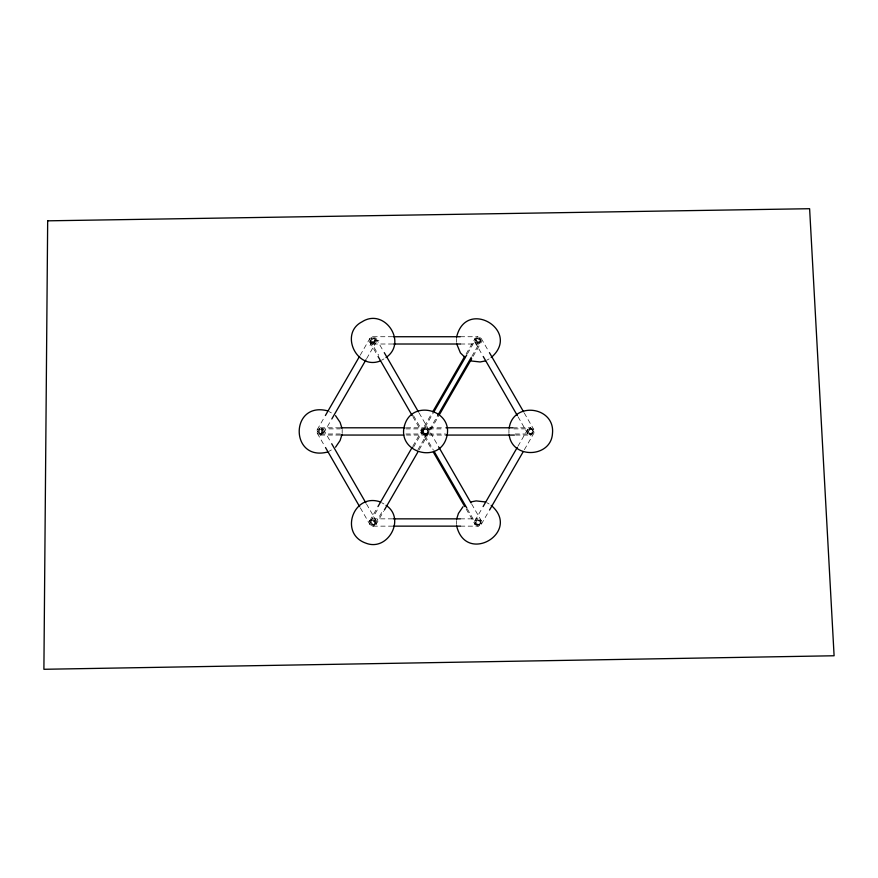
<?xml version="1.0" encoding="UTF-8"?>
<svg xmlns="http://www.w3.org/2000/svg" width="878" height="878" viewBox="0 0 878 878"><rect width="100%" height="100%" fill="white"/><g stroke="black" fill="none" stroke-linecap="round" stroke-linejoin="round"><path stroke-width="0.66" stroke-dasharray="4.39 3.29" d="M317.199 429.704L324.706 416.699M360.21 355.195L369.77 338.645M370 345.526L372.985 340.368L378.934 340.368M323.609 433.161L331.116 420.156M366.631 358.663L376.19 342.102M369.77 520.764L377.364 507.682M412.792 446.265L431.987 413.066M466.13 353.944L474.998 338.568M371.196 520.478L378.023 508.658M413.527 447.154L433.326 412.858M467.469 353.735L476.348 338.359M375.619 523.036L383.126 510.03M417.95 449.712L437.749 415.415M471.892 356.281L480.771 340.916M376.113 524.309A3.611 1.207 30 0 0 371.932 520.687A3.611 1.207 30 0 0 370.889 522.498A3.611 1.207 30 0 0 376.113 524.309L383.697 511.215M419.124 449.799L439 415.426M473.066 356.369L481.331 342.102M474.921 520.764L482.439 507.758M517.943 446.265L527.502 429.704M481.331 524.232L488.848 511.215M524.353 449.723L533.912 433.161M381.568 360.243L383.949 358.904M486.719 360.243L489.101 358.904M328.987 451.303L331.379 449.964M372.876 336.735L393.355 336.735M460.27 336.735L478.027 336.735M373.084 344.011L393.563 344.011M460.478 344.011L478.236 344.011M320.305 427.795L340.884 427.816M406.327 427.795L444.674 427.816M512.95 427.816L530.707 427.816A3.611 1.207 -90 0 1 531.75 433.238A3.611 1.207 -90 0 1 529.664 433.238A3.611 1.207 -90 0 1 530.707 427.816M321.26 428.881L340.379 428.881M405.921 428.881L444.158 428.881M513.806 428.881L531.563 428.881M321.26 433.995A3.611 1.207 -90 0 0 320.711 427.948A3.611 1.207 -90 0 0 319.241 432.371A3.611 1.207 -90 0 0 321.26 433.995L340.379 433.995M405.921 433.995L445.53 433.995M515.166 433.995L531.563 433.995M320.404 435.049L340.884 435.049M406.437 435.049L446.145 435.071M515.682 435.049L530.806 435.071M372.876 518.854L393.355 518.854M460.27 518.854L478.027 518.854M373.084 526.141L393.563 526.141M460.478 526.141L478.236 526.141M328.987 411.562L331.379 412.901M486.719 502.622L489.101 503.972M381.568 502.622L383.949 503.972M481.232 338.458L488.739 351.474M524.243 412.967L533.802 429.529M475.031 342.277L482.538 355.294M518.042 416.787L527.601 433.348M376.08 338.458L383.62 351.573M419.091 412.967L438.901 447.264M471.673 504.027L481.265 520.687M370.34 340.916L378.703 355.392M413.527 415.711L433.326 450.008M467.294 508.845L476.348 524.517A3.611 1.207 -30 0 0 481.309 521.027A3.611 1.207 -30 0 0 476.743 521.96A3.611 1.207 -30 0 0 476.348 524.517M369.847 342.179L377.386 355.294M412.869 416.688L432.009 449.898M466.13 508.933L475.031 524.407M323.51 429.529L331.017 442.534M366.521 504.027L376.08 520.588M317.309 433.348L324.816 446.353M360.32 507.857L369.879 524.407M508.933 429.419L508.933 433.447M456.351 338.359L456.351 342.387M456.351 520.489L456.351 524.506M342.179 429.419L342.179 433.447M532.266 433.886A3.644 2.107 -90 0 0 531.146 427.871A3.644 2.107 -90 0 0 528.699 432.547A3.644 2.107 -90 0 0 532.266 433.886M427.114 433.886A3.644 2.107 -90 0 0 425.995 427.871A3.644 2.107 -90 0 0 423.547 432.547A3.644 2.107 -90 0 0 427.114 433.886M476.041 340.368A3.611 1.207 30 0 0 481.265 342.179A3.611 1.207 30 0 0 477.083 338.568A3.611 1.207 30 0 0 476.041 340.368M319.065 434.006A3.644 2.107 -30 0 0 323.708 430.033A3.644 2.107 -30 0 0 318.44 430.264A3.644 2.107 -30 0 0 319.065 434.006M371.646 525.077A3.644 2.107 -30 0 0 376.289 521.104A3.644 2.107 -30 0 0 371.01 521.323A3.644 2.107 -30 0 0 371.646 525.077M476.798 342.947A3.644 2.107 -30 0 0 481.44 338.974A3.644 2.107 -30 0 0 476.161 339.193A3.644 2.107 -30 0 0 476.798 342.947M529.368 434.006A3.644 2.107 -30 0 0 534.011 430.033A3.644 2.107 -30 0 0 528.743 430.264A3.644 2.107 -30 0 0 529.368 434.006M371.646 342.947A3.644 2.107 -30 0 0 376.289 338.974A3.644 2.107 -30 0 0 371.01 339.193A3.644 2.107 -30 0 0 371.646 342.947M424.217 434.006A3.644 2.107 -30 0 0 428.859 430.033A3.644 2.107 -30 0 0 423.591 430.264A3.644 2.107 -30 0 0 424.217 434.006M321.963 433.886A3.644 2.107 -90 0 0 320.843 427.871A3.644 2.107 -90 0 0 318.407 432.547A3.644 2.107 -90 0 0 321.963 433.886M371.196 342.387A3.611 1.207 -30 0 0 376.157 338.897A3.611 1.207 -30 0 0 371.592 339.83A3.611 1.207 -30 0 0 371.196 342.387M475.228 522.629A3.644 2.107 30 0 0 480.99 524.66A3.644 2.107 30 0 0 478.17 520.204A3.644 2.107 30 0 0 475.228 522.629M527.81 431.559A3.644 2.107 30 0 0 533.572 433.6A3.644 2.107 30 0 0 530.74 429.144A3.644 2.107 30 0 0 527.81 431.559M476.798 525.077A3.644 2.107 -30 0 0 481.44 521.104A3.644 2.107 -30 0 0 476.161 521.323A3.644 2.107 -30 0 0 476.798 525.077M479.695 524.945A3.644 2.107 -90 0 0 478.576 518.931A3.644 2.107 -90 0 0 476.128 523.617A3.644 2.107 -90 0 0 479.695 524.945M374.544 524.945A3.644 2.107 -90 0 0 373.424 518.931A3.644 2.107 -90 0 0 370.977 523.617A3.644 2.107 -90 0 0 374.544 524.945M423.745 434.566A3.611 3.611 0 0 0 429.166 431.438A3.611 3.611 0 0 0 423.745 428.31A3.611 3.611 0 0 0 423.745 434.566M422.658 431.559A3.644 2.107 30 0 0 428.42 433.6A3.644 2.107 30 0 0 425.589 429.144A3.644 2.107 30 0 0 422.658 431.559M475.228 340.499A3.644 2.107 30 0 0 480.99 342.541A3.644 2.107 30 0 0 478.17 338.074A3.644 2.107 30 0 0 475.228 340.499M370.077 522.629A3.644 2.107 30 0 0 375.85 524.66A3.644 2.107 30 0 0 373.018 520.204A3.644 2.107 30 0 0 370.077 522.629M479.695 342.815A3.644 2.107 -90 0 0 478.576 336.812A3.644 2.107 -90 0 0 476.128 341.487A3.644 2.107 -90 0 0 479.695 342.815M374.544 342.815A3.644 2.107 -90 0 0 373.424 336.812A3.644 2.107 -90 0 0 370.977 341.487A3.644 2.107 -90 0 0 374.544 342.815M317.507 431.559A3.644 2.107 30 0 0 323.269 433.6A3.644 2.107 30 0 0 320.437 429.144A3.644 2.107 30 0 0 317.507 431.559M370.077 340.499A3.644 2.107 30 0 0 375.85 342.541A3.644 2.107 30 0 0 373.018 338.074A3.644 2.107 30 0 0 370.077 340.499"/><path stroke-width="1.32" d="M341.937 434.72L340.093 440.526L335.539 447.198M456.593 337.086C466.064 297.236 521.971 331.105 491.186 357.522M456.593 519.216L458.437 513.41L463.002 506.738M509.174 428.146C512.993 400.961 555.247 406.327 552.481 433.447C551.099 458.053 511.885 459.26 509.174 434.72M325.398 415.514L359.53 356.38M331.807 418.971L365.939 359.837M377.968 506.573L412.188 447.363M432.667 411.892L464.758 356.303M434.006 411.683L466.789 354.91M437.749 415.415L471.212 357.467M384.377 510.041L417.84 452.082M439.615 414.317L471.705 358.74M483.119 506.573L517.263 447.44M489.529 510.041L522.992 452.082M386.035 357.522C408.072 342.431 384.443 307.278 362.01 321.842C339.149 333.388 356.764 370.538 380.372 360.913M485.523 360.913L480.101 361.966L470.74 360.913M327.801 451.972C289.685 462.091 289.685 400.785 327.801 410.893M470.74 501.953L476.15 500.899L485.523 501.953M393.355 336.735L460.27 336.735M393.563 344.011L460.478 344.011M340.785 427.795L404.967 427.795M445.936 427.795L512.851 427.795M340.884 435.049L403.814 435.071M446.145 435.071L514.42 435.071M393.355 518.854L460.27 518.854M393.563 526.141L460.478 526.141M380.372 501.953C353.647 492.426 338.842 533.495 365.588 543.043C387.813 552.163 406.196 518.536 386.035 505.355M465.077 357.522L460.412 352.879L456.593 343.66M491.186 505.355C521.971 531.772 466.064 565.63 456.593 525.779M335.539 415.667L340.093 422.351L341.937 428.146M489.43 352.649L523.562 411.782M483.229 356.479L517.361 415.601M384.279 352.649L418.444 411.892M438.901 447.264L471.014 502.951M434.006 451.193L466.789 507.956M378.078 356.479L412.21 415.601M433.348 452.159L464.758 506.562M331.697 443.719L365.841 502.853M325.497 447.539L359.64 506.672M47.675 220.828L43.9 669.288L834.1 655.767L809.615 208.712L47.675 220.828M404.495 425.6C396.724 452.543 439.132 464.594 446.617 437.266C454.376 410.333 411.98 398.283 404.495 425.6"/></g></svg>
